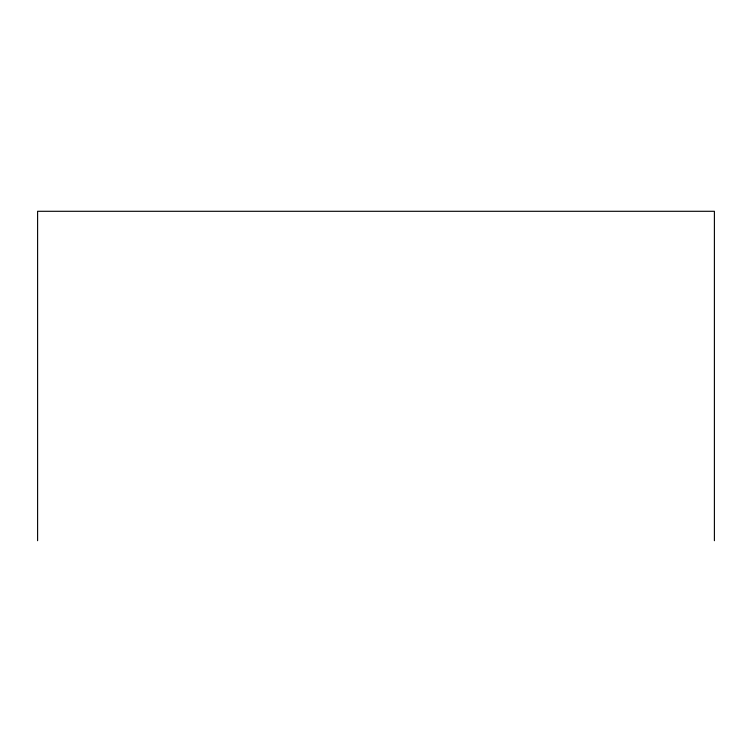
<?xml version="1.0" encoding="UTF-8"?>
<svg xmlns="http://www.w3.org/2000/svg" width="752" height="752" viewBox="0 0 752 752"><rect width="100%" height="100%" fill="white"/><g stroke="black" fill="none" stroke-linecap="round" stroke-linejoin="round"><path stroke-width="1.13" d="M714.4 540.707L714.4 211.293L37.6 211.293L37.6 540.707"/></g></svg>
